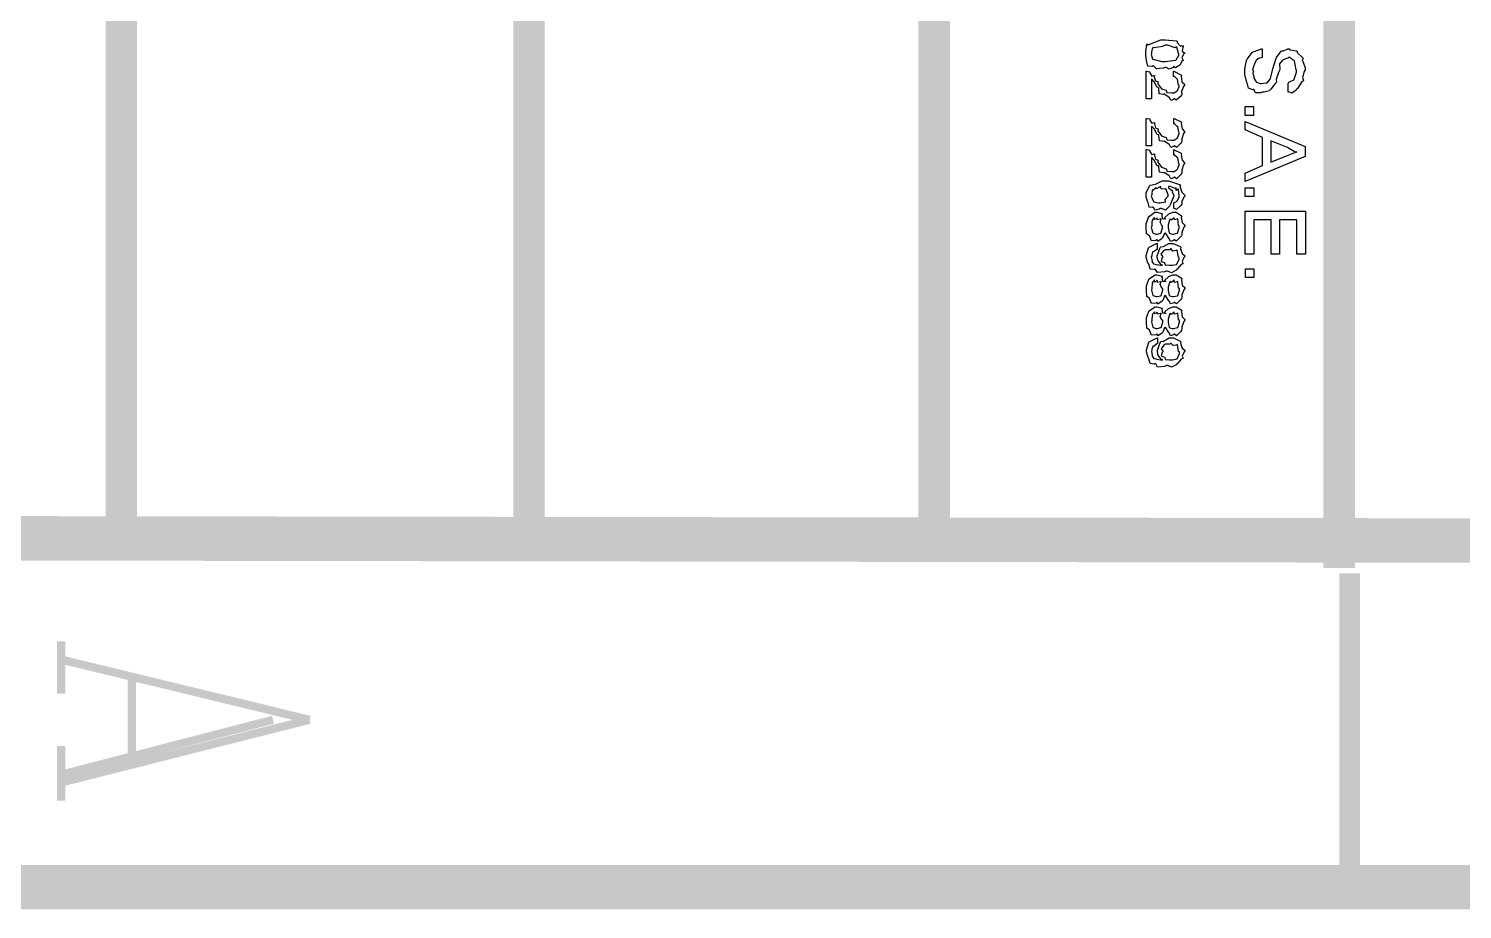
# Model space of a CAD drawing. Extents: x 0.1 to 11.6, y 0.3 to 16.2.
# Drawn here: x 1.043 to 1.957, y 0.296 to 0.857 of the extents above; entities that cross this region are included whole.
import ezdxf

# ---------------------------------------------------------------- set-up
doc = ezdxf.new("R2010")
doc.units = 0
doc.layers.get('0').update_dxf_attribs({"linetype": 'CONTINUOUS'})

msp = doc.modelspace()

# ---------------------------------------------------------------- linework, layer by layer
at = {"color": 0, "const_width": 0.005208}
msp.add_lwpolyline([(0.155003, 16.22), (11.57, 16.22), (11.57, 0.310004), (0.155003, 0.310004), (0.155003, 16.22)], close=True, dxfattribs=at)
at = {"color": 0}
for points, const_width in [([(1.10167, 4.18001), (1.10167, 0.531685)], 0.02), ([(1.36165, 0.531685), (1.36165, 4.18001)], 0.02), ([(1.62001, 0.531685), (1.62001, 4.18001)], 0.02), ([(1.87831, 0.513346), (1.87831, 4.18001)], 0.02), ([(11.315, 0.516656), (0.398329, 0.533311)], 0.028333), ([(1.88499, 0.509983), (1.88499, 0.310004)], 0.013333), ([(1.06331, 0.466689), (1.06331, 0.433322)], 0.005208), ([(1.22168, 0.416667), (1.06331, 0.455024)], 0.005208), ([(1.10834, 0.444988), (1.10834, 0.393337)], 0.005208), ([(1.22168, 0.416667), (1.06331, 0.376682)], 0.005208), ([(1.19835, 0.416667), (1.06331, 0.381674)], 0.005208), ([(1.06331, 0.400011), (1.06331, 0.365018)], 0.005208), ([(11.57, 0.310004), (0.155003, 0.310004)], 0.028333)]:
    msp.add_lwpolyline(points, dxfattribs=dict(at, const_width=const_width))
for points in [[(1.76725, 0.850096), (1.76725, 0.850096), (1.77447, 0.849393), (1.77507, 0.849229), (1.77507, 0.848525), (1.77696, 0.846353), (1.77892, 0.846354), (1.77897, 0.846192), (1.77854, 0.845539), (1.77815, 0.842828), (1.77962, 0.841796), (1.77962, 0.841415), (1.77903, 0.840929), (1.77806, 0.838596), (1.77886, 0.837185), (1.77875, 0.836858), (1.77806, 0.836532), (1.77681, 0.834092), (1.77658, 0.834038), (1.77604, 0.833496), (1.77393, 0.832301), (1.77306, 0.833225), (1.77289, 0.833169), (1.77246, 0.832572), (1.76997, 0.831376), (1.7679, 0.832519), (1.76725, 0.832519), (1.766, 0.831976), (1.76172, 0.831543), (1.76019, 0.833442), (1.75965, 0.833604), (1.75911, 0.833225), (1.75629, 0.833386), (1.75564, 0.836099), (1.75553, 0.836424), (1.75543, 0.83675), (1.7551, 0.840276), (1.7551, 0.841415), (1.7551, 0.842935), (1.75564, 0.847168), (1.75575, 0.847492), (1.75646, 0.847004), (1.76454, 0.850096), (1.76725, 0.850096)], [(1.76725, 0.846625), (1.76557, 0.845975), (1.76025, 0.844997), (1.75944, 0.845157), (1.75944, 0.845104), (1.759, 0.84429), (1.75857, 0.842175), (1.75857, 0.841415), (1.75831, 0.840713), (1.75928, 0.837944), (1.75944, 0.837726), (1.75944, 0.837726), (1.76531, 0.836207), (1.76725, 0.836207), (1.76725, 0.836207), (1.77408, 0.837131), (1.77442, 0.837294), (1.77442, 0.837294), (1.77615, 0.840386), (1.77615, 0.841417), (1.77587, 0.841417), (1.77485, 0.845431), (1.77463, 0.845756), (1.77382, 0.845104), (1.76888, 0.846624), (1.76725, 0.846625)], [(1.82926, 0.8444), (1.82926, 0.838758), (1.82844, 0.838596), (1.82611, 0.838053), (1.82622, 0.837728), (1.82622, 0.837674), (1.82551, 0.837457), (1.82437, 0.834961), (1.82428, 0.834636), (1.82383, 0.833713), (1.82297, 0.830783), (1.82362, 0.830132), (1.82362, 0.829861), (1.82324, 0.829101), (1.82394, 0.826281), (1.82406, 0.825956), (1.82383, 0.825629), (1.82542, 0.823296), (1.82557, 0.823135), (1.82557, 0.823135), (1.82785, 0.822267), (1.82861, 0.822267), (1.82861, 0.822267), (1.83182, 0.822646), (1.83208, 0.8227), (1.83231, 0.822754), (1.83431, 0.825139), (1.83447, 0.825521), (1.83447, 0.825521), (1.83578, 0.830836), (1.83599, 0.831597), (1.83599, 0.831597), (1.83817, 0.838378), (1.83838, 0.83876), (1.83832, 0.838813), (1.84131, 0.842882), (1.84164, 0.843099), (1.84164, 0.843099), (1.84272, 0.843207), (1.84549, 0.8444), (1.8464, 0.844401), (1.84685, 0.843696), (1.85118, 0.843153), (1.85161, 0.842882), (1.85151, 0.842014), (1.85508, 0.83865), (1.85531, 0.838106), (1.85471, 0.8374), (1.85661, 0.832574), (1.85661, 0.830946), (1.8559, 0.829917), (1.85493, 0.82601), (1.85547, 0.824219), (1.85531, 0.823785), (1.85428, 0.823133), (1.85183, 0.819117), (1.8514, 0.818793), (1.85081, 0.817978), (1.8481, 0.816136), (1.84631, 0.816894), (1.84576, 0.816839), (1.84576, 0.822265), (1.84576, 0.822265), (1.84631, 0.823133), (1.84944, 0.824544), (1.84967, 0.824869), (1.84961, 0.824978), (1.85118, 0.829482), (1.85118, 0.830946), (1.85097, 0.830946), (1.84987, 0.836697), (1.84967, 0.837022), (1.84907, 0.83724), (1.84674, 0.838758), (1.84597, 0.838758), (1.84565, 0.838542), (1.8431, 0.837674), (1.84293, 0.837457), (1.84212, 0.837238), (1.84022, 0.834907), (1.84056, 0.831489), (1.84033, 0.830513), (1.83963, 0.82921), (1.83817, 0.824761), (1.83832, 0.823242), (1.83817, 0.822915), (1.8374, 0.822374), (1.83464, 0.818631), (1.83425, 0.818358), (1.83382, 0.8176), (1.8304, 0.816839), (1.82926, 0.816839), (1.82835, 0.816407), (1.82493, 0.816243), (1.82406, 0.818307), (1.82362, 0.818576), (1.82319, 0.818306), (1.82058, 0.819226), (1.81972, 0.822647), (1.8195, 0.823133), (1.81917, 0.823514), (1.81819, 0.828125), (1.81819, 0.829644), (1.81819, 0.831599), (1.81928, 0.836914), (1.8195, 0.837457), (1.81961, 0.83789), (1.82297, 0.842176), (1.8234, 0.842449), (1.8234, 0.842449), (1.82872, 0.844401), (1.82926, 0.8444)], [(1.75863, 0.812556), (1.75515, 0.812556), (1.75515, 0.830135), (1.75575, 0.830135), (1.75732, 0.829808), (1.75754, 0.829699), (1.75754, 0.829046), (1.75885, 0.827042), (1.76042, 0.827474), (1.76058, 0.827313), (1.76042, 0.826606), (1.76107, 0.824058), (1.76264, 0.823515), (1.76275, 0.82319), (1.76269, 0.822158), (1.76497, 0.818958), (1.76785, 0.817982), (1.76818, 0.817762), (1.76807, 0.817762), (1.76839, 0.816463), (1.77132, 0.816246), (1.77229, 0.816246), (1.773, 0.816243), (1.7749, 0.817546), (1.77512, 0.817764), (1.77512, 0.817764), (1.77621, 0.820368), (1.77621, 0.821236), (1.77593, 0.821236), (1.77528, 0.824926), (1.77512, 0.825143), (1.7749, 0.825032), (1.77328, 0.826662), (1.77274, 0.82666), (1.77274, 0.830135), (1.77294, 0.830078), (1.7774, 0.82791), (1.77772, 0.827528), (1.77746, 0.82666), (1.77806, 0.823408), (1.77968, 0.821778), (1.77968, 0.821235), (1.77897, 0.820422), (1.77783, 0.817111), (1.778, 0.815322), (1.77772, 0.814942), (1.77701, 0.814021), (1.77442, 0.811635), (1.77328, 0.812556), (1.77294, 0.812554), (1.77262, 0.812178), (1.77089, 0.811524), (1.77012, 0.813314), (1.76992, 0.813422), (1.76992, 0.813422), (1.76714, 0.815375), (1.76687, 0.815594), (1.76633, 0.815268), (1.76361, 0.815757), (1.76335, 0.819282), (1.76297, 0.819718), (1.7621, 0.819881), (1.76025, 0.823461), (1.76014, 0.823624), (1.7601, 0.823624), (1.75874, 0.825035), (1.75863, 0.825143), (1.75863, 0.812556)], [(1.81825, 0.807565), (1.82368, 0.807563), (1.82368, 0.801921), (1.81825, 0.801921), (1.81825, 0.807565)], [(1.75868, 0.782497), (1.75521, 0.782497), (1.75521, 0.800076), (1.75581, 0.800076), (1.75737, 0.79975), (1.7576, 0.79964), (1.7576, 0.798989), (1.7589, 0.796983), (1.76047, 0.797418), (1.76064, 0.797254), (1.76047, 0.796547), (1.76113, 0.794001), (1.76269, 0.793457), (1.76281, 0.793132), (1.76275, 0.792103), (1.76503, 0.788901), (1.7679, 0.787925), (1.76824, 0.787706), (1.76813, 0.787706), (1.76844, 0.786406), (1.77138, 0.786187), (1.77235, 0.786187), (1.77306, 0.786185), (1.77496, 0.787489), (1.77518, 0.787708), (1.77518, 0.787708), (1.77626, 0.790313), (1.77626, 0.791178), (1.77599, 0.791178), (1.77533, 0.794869), (1.77518, 0.795086), (1.77496, 0.794976), (1.77333, 0.796606), (1.77279, 0.796604), (1.77279, 0.800074), (1.773, 0.800022), (1.77746, 0.797851), (1.77778, 0.797472), (1.7775, 0.796604), (1.7781, 0.793349), (1.77974, 0.791719), (1.77974, 0.791176), (1.77903, 0.790367), (1.77789, 0.787056), (1.77806, 0.785267), (1.77778, 0.784883), (1.77707, 0.783964), (1.77447, 0.781575), (1.77333, 0.7825), (1.773, 0.782497), (1.77268, 0.782117), (1.77094, 0.781465), (1.77018, 0.783256), (1.76997, 0.783364), (1.76997, 0.783364), (1.76719, 0.785317), (1.76693, 0.785536), (1.76639, 0.785211), (1.76367, 0.785699), (1.7634, 0.789224), (1.76303, 0.78966), (1.76215, 0.789822), (1.76031, 0.793401), (1.76019, 0.793565), (1.76014, 0.793565), (1.75879, 0.794978), (1.75868, 0.795086), (1.75868, 0.782497)], [(1.81831, 0.798125), (1.85672, 0.782064), (1.85672, 0.775771), (1.81831, 0.759712), (1.81831, 0.765139), (1.82937, 0.769911), (1.82937, 0.787924), (1.81831, 0.792699), (1.81831, 0.798125)], [(1.75868, 0.762532), (1.75521, 0.762532), (1.75521, 0.780112), (1.75581, 0.780112), (1.75737, 0.779787), (1.7576, 0.779676), (1.7576, 0.779024), (1.7589, 0.777019), (1.76047, 0.777453), (1.76064, 0.777289), (1.76047, 0.776585), (1.76113, 0.774036), (1.76269, 0.773493), (1.76281, 0.773168), (1.76275, 0.772137), (1.76503, 0.768936), (1.7679, 0.76796), (1.76824, 0.76774), (1.76813, 0.76774), (1.76844, 0.76644), (1.77138, 0.766224), (1.77235, 0.766224), (1.77306, 0.766222), (1.77496, 0.767524), (1.77518, 0.767743), (1.77518, 0.767743), (1.77626, 0.770347), (1.77626, 0.771215), (1.77599, 0.771213), (1.77533, 0.774904), (1.77518, 0.775121), (1.77496, 0.775011), (1.77333, 0.77664), (1.77279, 0.776639), (1.77279, 0.780111), (1.773, 0.780057), (1.77746, 0.777886), (1.77778, 0.777507), (1.7775, 0.776639), (1.7781, 0.773385), (1.77974, 0.771756), (1.77974, 0.771213), (1.77903, 0.770401), (1.77789, 0.76709), (1.77806, 0.765301), (1.77778, 0.764919), (1.77707, 0.763999), (1.77447, 0.761613), (1.77333, 0.762535), (1.773, 0.762532), (1.77268, 0.762153), (1.77094, 0.761501), (1.77018, 0.763292), (1.76996, 0.7634), (1.76996, 0.7634), (1.76719, 0.765354), (1.76693, 0.765572), (1.76639, 0.765247), (1.76367, 0.765735), (1.7634, 0.76926), (1.76303, 0.769696), (1.76215, 0.769858), (1.76031, 0.773436), (1.76019, 0.773601), (1.76014, 0.773601), (1.75879, 0.775012), (1.75868, 0.775121), (1.75868, 0.762532)], [(1.83479, 0.785753), (1.83479, 0.772083), (1.84586, 0.776639), (1.84586, 0.776639), (1.84787, 0.777399), (1.85118, 0.77881), (1.85129, 0.77881), (1.85058, 0.778376), (1.84603, 0.781142), (1.84543, 0.781414), (1.83479, 0.785753)], [(1.77285, 0.742565), (1.77285, 0.746254), (1.77285, 0.746254), (1.7749, 0.747232), (1.77501, 0.74734), (1.77496, 0.747396), (1.77632, 0.749838), (1.77632, 0.750599), (1.77632, 0.750599), (1.77593, 0.754665), (1.77587, 0.755153), (1.77556, 0.754826), (1.77425, 0.754125), (1.77431, 0.755697), (1.77414, 0.755806), (1.77371, 0.755369), (1.77046, 0.756674), (1.76937, 0.756674), (1.76953, 0.75586), (1.77181, 0.754176), (1.77197, 0.75385), (1.77186, 0.753036), (1.77285, 0.751083), (1.77285, 0.750378), (1.77251, 0.749511), (1.77083, 0.745332), (1.77046, 0.744954), (1.77007, 0.744031), (1.76747, 0.741644), (1.76497, 0.742567), (1.76417, 0.742565), (1.76346, 0.742078), (1.76069, 0.74159), (1.75993, 0.74349), (1.7596, 0.743653), (1.75928, 0.743329), (1.75711, 0.743544), (1.75651, 0.746364), (1.75635, 0.74669), (1.75608, 0.747017), (1.75526, 0.750054), (1.75526, 0.751031), (1.75526, 0.752658), (1.75743, 0.757107), (1.75786, 0.757542), (1.75792, 0.757379), (1.76118, 0.758137), (1.76551, 0.760146), (1.76699, 0.760143), (1.76947, 0.760146), (1.77642, 0.757813), (1.77696, 0.757322), (1.77681, 0.756293), (1.77806, 0.752929), (1.77979, 0.751031), (1.77979, 0.750378), (1.77914, 0.749729), (1.77794, 0.746962), (1.77806, 0.745443), (1.77783, 0.745171), (1.77713, 0.744249), (1.77458, 0.741863), (1.77322, 0.742622), (1.77285, 0.742565)], [(1.76438, 0.756671), (1.76378, 0.756239), (1.76172, 0.755208), (1.76156, 0.756022), (1.76156, 0.756022), (1.76113, 0.755479), (1.75956, 0.754067), (1.75939, 0.754718), (1.75939, 0.754718), (1.75896, 0.754017), (1.75874, 0.751953), (1.75874, 0.751247), (1.75846, 0.750378), (1.75982, 0.747017), (1.76004, 0.746907), (1.76004, 0.746907), (1.76313, 0.746257), (1.76417, 0.746254), (1.76417, 0.746254), (1.76764, 0.746799), (1.76785, 0.746907), (1.76768, 0.746907), (1.76719, 0.748154), (1.76915, 0.750489), (1.76915, 0.751247), (1.76915, 0.751247), (1.76807, 0.754935), (1.76785, 0.755154), (1.76714, 0.754935), (1.76471, 0.755208), (1.76443, 0.756671), (1.76438, 0.756671)], [(1.81836, 0.75586), (1.82378, 0.75586), (1.82379, 0.750217), (1.81836, 0.750215), (1.81836, 0.75586)], [(1.81836, 0.740994), (1.85678, 0.740996), (1.85678, 0.713435), (1.85135, 0.713435), (1.85135, 0.735353), (1.84028, 0.735351), (1.84028, 0.713433), (1.83485, 0.713435), (1.83485, 0.735353), (1.82379, 0.735353), (1.82378, 0.713433), (1.81836, 0.713433), (1.81836, 0.740994)], [(1.76768, 0.73584), (1.76758, 0.73584), (1.76693, 0.736601), (1.76942, 0.738932), (1.76964, 0.739097), (1.76964, 0.739097), (1.77225, 0.740182), (1.77311, 0.740181), (1.77431, 0.740182), (1.77756, 0.738226), (1.77789, 0.737793), (1.77761, 0.736871), (1.77821, 0.733617), (1.77983, 0.732042), (1.77983, 0.7315), (1.77914, 0.730686), (1.77794, 0.727375), (1.77794, 0.725586), (1.77767, 0.725206), (1.77696, 0.724229), (1.77442, 0.721682), (1.77328, 0.722604), (1.77289, 0.722601), (1.77257, 0.722224), (1.77072, 0.721628), (1.76986, 0.723522), (1.76964, 0.723689), (1.76964, 0.723689), (1.76779, 0.726617), (1.76768, 0.726942), (1.76693, 0.726725), (1.76574, 0.723906), (1.76551, 0.723689), (1.76486, 0.72309), (1.76258, 0.721517), (1.76215, 0.722604), (1.76204, 0.722604), (1.76144, 0.722168), (1.75857, 0.722004), (1.7576, 0.724771), (1.75726, 0.725206), (1.75726, 0.725206), (1.75553, 0.7264), (1.75532, 0.730251), (1.75532, 0.7315), (1.75532, 0.733075), (1.75694, 0.737414), (1.75726, 0.737794), (1.75726, 0.737794), (1.76085, 0.740181), (1.76204, 0.740181), (1.76204, 0.740181), (1.76531, 0.739312), (1.76551, 0.739097), (1.76519, 0.738553), (1.76551, 0.736167), (1.76764, 0.736058), (1.76768, 0.73584)], [(1.76226, 0.736708), (1.76193, 0.736328), (1.76047, 0.735513), (1.76058, 0.736925), (1.76053, 0.736925), (1.76019, 0.736493), (1.75906, 0.735244), (1.75922, 0.735028), (1.75922, 0.734972), (1.7589, 0.734213), (1.75879, 0.732206), (1.75879, 0.731501), (1.75851, 0.730524), (1.7595, 0.727049), (1.75965, 0.72694), (1.75965, 0.72694), (1.76161, 0.726292), (1.76226, 0.726289), (1.76226, 0.726289), (1.76449, 0.726832), (1.76465, 0.726942), (1.76465, 0.726942), (1.76574, 0.73036), (1.76574, 0.731501), (1.76519, 0.731661), (1.76411, 0.733943), (1.76476, 0.736003), (1.76465, 0.736058), (1.76421, 0.735729), (1.76243, 0.735351), (1.76226, 0.736708), (1.76226, 0.736708)], [(1.77289, 0.736708), (1.77257, 0.736275), (1.771, 0.735243), (1.77029, 0.736112), (1.77029, 0.736058), (1.77001, 0.735135), (1.76921, 0.73226), (1.76921, 0.731282), (1.76921, 0.730197), (1.76992, 0.727049), (1.77007, 0.72694), (1.77018, 0.726779), (1.77203, 0.726289), (1.77268, 0.726292), (1.77268, 0.726292), (1.77507, 0.726832), (1.77528, 0.726942), (1.77528, 0.726942), (1.77636, 0.73036), (1.77636, 0.731501), (1.77576, 0.731717), (1.77544, 0.735949), (1.77528, 0.736058), (1.77496, 0.735729), (1.77333, 0.735353), (1.773, 0.736708), (1.77289, 0.736708)], [(1.76226, 0.720268), (1.76226, 0.716796), (1.76172, 0.716254), (1.75982, 0.714953), (1.75965, 0.715276), (1.75965, 0.715276), (1.75928, 0.714681), (1.75879, 0.713051), (1.75879, 0.712457), (1.75846, 0.71175), (1.75896, 0.70931), (1.759, 0.708985), (1.7589, 0.708768), (1.75999, 0.707249), (1.7601, 0.707249), (1.7601, 0.707249), (1.76161, 0.706921), (1.76183, 0.706814), (1.76183, 0.706814), (1.76426, 0.706379), (1.76508, 0.706379), (1.76508, 0.706379), (1.76557, 0.706381), (1.76574, 0.706381), (1.76497, 0.706489), (1.76329, 0.708711), (1.76313, 0.708985), (1.76286, 0.708985), (1.76226, 0.711587), (1.76226, 0.712456), (1.76226, 0.712456), (1.76421, 0.717718), (1.76465, 0.718099), (1.76465, 0.718099), (1.76622, 0.718314), (1.76975, 0.720269), (1.77094, 0.720268), (1.77251, 0.720269), (1.77681, 0.718317), (1.77724, 0.717882), (1.77707, 0.71696), (1.77815, 0.713813), (1.77983, 0.71251), (1.77983, 0.712021), (1.77924, 0.711426), (1.77815, 0.708768), (1.77865, 0.707464), (1.77854, 0.707247), (1.7775, 0.706812), (1.77522, 0.70421), (1.77485, 0.703993), (1.77425, 0.703233), (1.77132, 0.701606), (1.76888, 0.702689), (1.76813, 0.702689), (1.76682, 0.702149), (1.76237, 0.701767), (1.76118, 0.703776), (1.76074, 0.703993), (1.76031, 0.703665), (1.75771, 0.703992), (1.75683, 0.707083), (1.75662, 0.707464), (1.75629, 0.707736), (1.75532, 0.711481), (1.75532, 0.712674), (1.75532, 0.712674), (1.75672, 0.717553), (1.75706, 0.717881), (1.75706, 0.717881), (1.76172, 0.720215), (1.76226, 0.720268)], [(1.77094, 0.706379), (1.77192, 0.706379), (1.77463, 0.706921), (1.77485, 0.707029), (1.77485, 0.707029), (1.77636, 0.710286), (1.77636, 0.711372), (1.77576, 0.711642), (1.77507, 0.716036), (1.77485, 0.716144), (1.77442, 0.715767), (1.77229, 0.71544), (1.77111, 0.716796), (1.77072, 0.716797), (1.7704, 0.716308), (1.76725, 0.716253), (1.76704, 0.716144), (1.76633, 0.715601), (1.7646, 0.713433), (1.76574, 0.711914), (1.76574, 0.711372), (1.76525, 0.71099), (1.76476, 0.708822), (1.76682, 0.708117), (1.76704, 0.707897), (1.76693, 0.7079), (1.76725, 0.706596), (1.77001, 0.706379), (1.77094, 0.706379)], [(1.81847, 0.704154), (1.82389, 0.704156), (1.82389, 0.698514), (1.81847, 0.698514), (1.81847, 0.704154)], [(1.76774, 0.695964), (1.76764, 0.695964), (1.76699, 0.696724), (1.76947, 0.699056), (1.76969, 0.699219), (1.76969, 0.699219), (1.77229, 0.700304), (1.77317, 0.700303), (1.77436, 0.700304), (1.77761, 0.698351), (1.77794, 0.697917), (1.77767, 0.696993), (1.77826, 0.69374), (1.77989, 0.692165), (1.77989, 0.691624), (1.77919, 0.69081), (1.778, 0.687499), (1.778, 0.68571), (1.77772, 0.685331), (1.77701, 0.684353), (1.77447, 0.681803), (1.77333, 0.682728), (1.77294, 0.682726), (1.77262, 0.682346), (1.77078, 0.681747), (1.76992, 0.683646), (1.76969, 0.683813), (1.76969, 0.683813), (1.76785, 0.68674), (1.76774, 0.687067), (1.76699, 0.686847), (1.76579, 0.684028), (1.76557, 0.683813), (1.76492, 0.683214), (1.76264, 0.68164), (1.76221, 0.682726), (1.7621, 0.682728), (1.7615, 0.682292), (1.75863, 0.682128), (1.75765, 0.684894), (1.75732, 0.685331), (1.75732, 0.685331), (1.75558, 0.686522), (1.75538, 0.690375), (1.75538, 0.691624), (1.75538, 0.693199), (1.757, 0.697537), (1.75732, 0.697917), (1.75732, 0.697917), (1.7609, 0.700304), (1.7621, 0.700304), (1.7621, 0.700304), (1.76535, 0.699435), (1.76557, 0.699219), (1.76525, 0.698675), (1.76557, 0.696289), (1.76768, 0.696181), (1.76774, 0.695964)], [(1.76232, 0.696832), (1.76199, 0.696451), (1.76053, 0.695636), (1.76064, 0.697049), (1.76058, 0.697049), (1.76025, 0.696617), (1.75911, 0.695367), (1.75928, 0.69515), (1.75928, 0.695096), (1.75896, 0.694336), (1.75885, 0.692329), (1.75885, 0.691624), (1.75857, 0.690644), (1.75956, 0.687172), (1.75971, 0.687064), (1.75971, 0.687064), (1.76167, 0.686415), (1.76232, 0.686414), (1.76232, 0.686414), (1.76454, 0.686956), (1.76471, 0.687067), (1.76471, 0.687067), (1.76579, 0.690483), (1.76579, 0.691624), (1.76525, 0.691785), (1.76417, 0.694065), (1.76481, 0.696126), (1.76471, 0.696181), (1.76426, 0.695853), (1.76247, 0.695474), (1.76232, 0.696832), (1.76232, 0.696832)], [(1.77294, 0.696832), (1.77262, 0.696397), (1.77106, 0.695365), (1.77035, 0.696235), (1.77035, 0.696181), (1.77007, 0.695257), (1.76926, 0.692381), (1.76926, 0.691407), (1.76926, 0.690321), (1.76996, 0.687172), (1.77012, 0.687064), (1.77024, 0.686903), (1.77208, 0.686414), (1.77274, 0.686414), (1.77274, 0.686414), (1.77512, 0.686956), (1.77533, 0.687067), (1.77533, 0.687067), (1.77642, 0.690483), (1.77642, 0.691625), (1.77582, 0.69184), (1.7755, 0.696072), (1.77533, 0.696181), (1.77501, 0.695853), (1.77339, 0.695476), (1.77306, 0.696832), (1.77294, 0.696832)], [(1.76774, 0.675675), (1.76764, 0.675675), (1.76699, 0.676432), (1.76947, 0.678767), (1.76969, 0.678928), (1.76969, 0.678928), (1.77229, 0.680011), (1.77317, 0.680011), (1.77436, 0.680012), (1.77761, 0.67806), (1.77794, 0.677626), (1.77767, 0.676701), (1.77826, 0.67345), (1.77989, 0.671874), (1.77989, 0.671332), (1.77919, 0.670518), (1.778, 0.667207), (1.778, 0.665419), (1.77772, 0.665038), (1.77701, 0.664063), (1.77447, 0.661512), (1.77333, 0.662436), (1.77294, 0.662435), (1.77262, 0.662056), (1.77078, 0.661458), (1.76992, 0.663356), (1.76969, 0.663519), (1.76969, 0.663519), (1.76785, 0.66645), (1.76774, 0.666775), (1.76699, 0.666557), (1.76579, 0.663738), (1.76557, 0.663519), (1.76492, 0.662924), (1.76264, 0.66135), (1.76221, 0.662435), (1.7621, 0.662436), (1.7615, 0.662001), (1.75863, 0.661836), (1.75765, 0.664603), (1.75732, 0.665039), (1.75732, 0.665039), (1.75558, 0.666231), (1.75538, 0.670085), (1.75538, 0.671332), (1.75538, 0.672906), (1.757, 0.677246), (1.75732, 0.677626), (1.75732, 0.677626), (1.7609, 0.680012), (1.7621, 0.680012), (1.7621, 0.680012), (1.76535, 0.679143), (1.76557, 0.678928), (1.76525, 0.678383), (1.76557, 0.676), (1.76768, 0.675892), (1.76774, 0.675675)], [(1.76232, 0.67654), (1.76199, 0.676161), (1.76053, 0.675347), (1.76064, 0.676756), (1.76058, 0.676756), (1.76025, 0.676325), (1.75911, 0.675076), (1.75928, 0.674858), (1.75928, 0.674804), (1.75896, 0.674046), (1.75885, 0.672039), (1.75885, 0.671332), (1.75857, 0.670354), (1.75956, 0.666882), (1.75971, 0.666774), (1.75971, 0.666774), (1.76167, 0.666122), (1.76232, 0.666122), (1.76232, 0.666122), (1.76454, 0.666665), (1.76471, 0.666775), (1.76471, 0.666775), (1.76579, 0.670193), (1.76579, 0.671332), (1.76525, 0.671496), (1.76417, 0.673772), (1.76481, 0.675836), (1.76471, 0.675892), (1.76426, 0.675564), (1.76247, 0.675183), (1.76232, 0.67654), (1.76232, 0.67654)], [(1.77294, 0.67654), (1.77262, 0.676108), (1.77106, 0.675074), (1.77035, 0.675942), (1.77035, 0.67589), (1.77007, 0.674965), (1.76926, 0.67209), (1.76926, 0.671114), (1.76926, 0.670031), (1.76996, 0.666882), (1.77012, 0.666774), (1.77024, 0.666613), (1.77208, 0.666122), (1.77274, 0.666122), (1.77274, 0.666122), (1.77512, 0.666665), (1.77533, 0.666775), (1.77533, 0.666775), (1.77642, 0.670193), (1.77642, 0.671332), (1.77582, 0.671547), (1.7755, 0.675783), (1.77533, 0.675892), (1.77501, 0.675564), (1.77339, 0.675185), (1.77306, 0.67654), (1.77294, 0.67654)], [(1.76237, 0.660046), (1.76237, 0.656575), (1.76183, 0.656035), (1.75993, 0.654732), (1.75976, 0.655057), (1.75976, 0.655057), (1.75939, 0.654458), (1.7589, 0.652833), (1.7589, 0.652235), (1.75857, 0.651531), (1.75906, 0.64909), (1.75911, 0.648765), (1.759, 0.648547), (1.7601, 0.647029), (1.76019, 0.647029), (1.76019, 0.647029), (1.76172, 0.646701), (1.76193, 0.646594), (1.76193, 0.646594), (1.76438, 0.646158), (1.76519, 0.646158), (1.76519, 0.646158), (1.76568, 0.646161), (1.76585, 0.646161), (1.76508, 0.646268), (1.7634, 0.64849), (1.76324, 0.648762), (1.76297, 0.648765), (1.76237, 0.651365), (1.76237, 0.652233), (1.76237, 0.652233), (1.76432, 0.657497), (1.76476, 0.657879), (1.76476, 0.657879), (1.76633, 0.658094), (1.76986, 0.660046), (1.77106, 0.660046), (1.77262, 0.660047), (1.77692, 0.658094), (1.77735, 0.657663), (1.77718, 0.656739), (1.77826, 0.653593), (1.77994, 0.652289), (1.77994, 0.651801), (1.77935, 0.651204), (1.77826, 0.648547), (1.77875, 0.647244), (1.77865, 0.647026), (1.77761, 0.646593), (1.77533, 0.64399), (1.77496, 0.643772), (1.77436, 0.643014), (1.77143, 0.641386), (1.76899, 0.642469), (1.76824, 0.642469), (1.76693, 0.641929), (1.76247, 0.641546), (1.76129, 0.643554), (1.76085, 0.643772), (1.76042, 0.643446), (1.75782, 0.643769), (1.75694, 0.646864), (1.75672, 0.647244), (1.7564, 0.647515), (1.75543, 0.651258), (1.75543, 0.652453), (1.75543, 0.652453), (1.75683, 0.657333), (1.75717, 0.657661), (1.75717, 0.657661), (1.76183, 0.659996), (1.76237, 0.660046)], [(1.77106, 0.646158), (1.77203, 0.646158), (1.77474, 0.646701), (1.77496, 0.64681), (1.77496, 0.64681), (1.77647, 0.650065), (1.77647, 0.65115), (1.77587, 0.651421), (1.77518, 0.655817), (1.77496, 0.655925), (1.77453, 0.655546), (1.7724, 0.655221), (1.77121, 0.656575), (1.77083, 0.656575), (1.77051, 0.656088), (1.76736, 0.656033), (1.76714, 0.655925), (1.76644, 0.655382), (1.76471, 0.653212), (1.76585, 0.651693), (1.76585, 0.65115), (1.76535, 0.650771), (1.76486, 0.6486), (1.76693, 0.647897), (1.76714, 0.647678), (1.76704, 0.647678), (1.76736, 0.646376), (1.77012, 0.646158), (1.77106, 0.646158)]]:
    msp.add_lwpolyline(points, close=True, dxfattribs=at)

doc.saveas('drawing.dxf')
